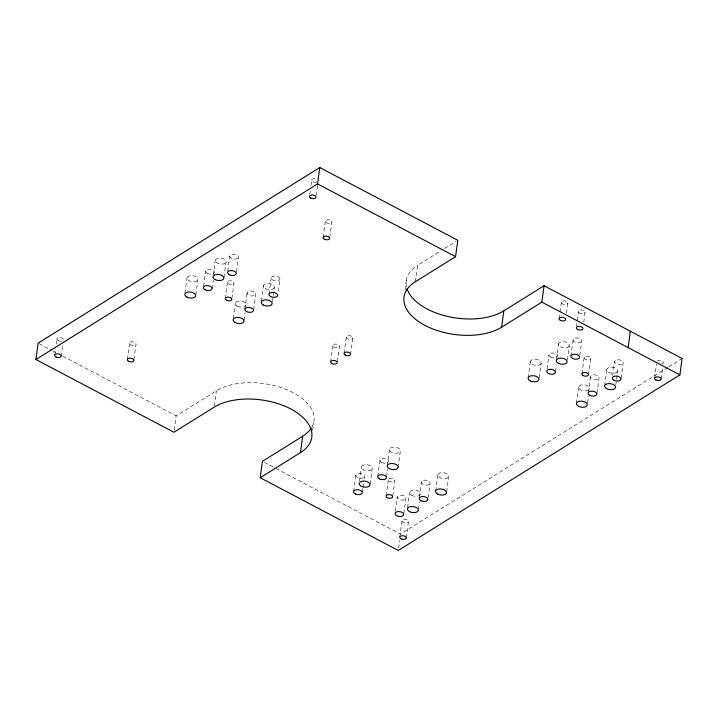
<?xml version="1.0" encoding="UTF-8"?>
<svg xmlns="http://www.w3.org/2000/svg" width="718" height="718" viewBox="0 0 718 718"><rect width="100%" height="100%" fill="white"/><g stroke="black" fill="none" stroke-linecap="round" stroke-linejoin="round"><path stroke-width="0.54" stroke-dasharray="3.59 2.69" d="M54.694 355.141L55.573 348.589M56.166 344.218L56.901 338.761M61.183 356.245L62.663 345.331M127.337 359.476L129.545 343.096M133.979 359.494L136.043 344.209A3.303 1.813 7.7 0 0 131.556 341.849A3.303 1.813 7.7 0 0 130.784 344.909A3.303 1.813 7.7 0 0 136.043 344.209M184.984 293.025L187.048 277.74M174.232 430.073L176.152 415.875L216.387 390.789A54.981 30.264 7.7 0 1 284.795 388.896A54.981 30.264 7.7 0 1 311.702 427.443M195.808 294.874L197.872 279.589A5.502 3.025 7.7 0 0 190.396 275.649A5.502 3.025 7.7 0 0 189.103 280.756A5.502 3.025 7.7 0 0 197.872 279.589M203.598 286.249L205.662 270.964M213.147 275.461L215.212 260.176M212.106 288.815L213.291 280.083M223.971 277.31L226.035 262.025A5.502 3.025 7.7 0 0 218.559 258.085A5.502 3.025 7.7 0 0 217.267 263.192A5.502 3.025 7.7 0 0 226.035 262.025M227.732 271.198L229.805 255.913M225.237 298.437L227.453 282.057M214.323 406.074L216.387 390.789M231.878 298.455L233.942 283.17A3.303 1.813 7.7 0 0 229.464 280.801A3.303 1.813 7.7 0 0 228.683 283.87A3.303 1.813 7.7 0 0 233.942 283.17M236.545 271.584L238.466 257.385A4.398 2.423 7.7 0 0 232.488 254.235A4.398 2.423 7.7 0 0 231.447 258.318A4.398 2.423 7.7 0 0 238.466 257.385M233.296 318.487L235.36 303.202M244.856 309.162L247.073 292.782M244.12 320.327L245.152 312.689M253.669 309.548L255.734 294.263A4.398 2.423 7.7 0 0 249.756 291.113A4.398 2.423 7.7 0 0 248.724 295.197A4.398 2.423 7.7 0 0 255.734 294.263M261.46 300.923L263.524 285.638M268.999 294.111L271.216 277.731M272.427 301.677L274.348 287.487A5.502 3.025 7.7 0 0 266.881 283.547A5.502 3.025 7.7 0 0 265.579 288.654A5.502 3.025 7.7 0 0 274.348 287.487M278.252 291.221L279.876 279.212A4.398 2.423 7.7 0 0 273.899 276.062A4.398 2.423 7.7 0 0 272.858 280.146A4.398 2.423 7.7 0 0 279.876 279.212M309.799 194.084L310.248 190.808M310.984 185.343L311.729 179.886M316.297 195.188L317.625 185.361M323.136 237.389L325.353 221.018M329.777 237.407L331.851 222.122A3.303 1.813 7.7 0 0 327.363 219.762A3.303 1.813 7.7 0 0 326.591 222.822A3.303 1.813 7.7 0 0 331.851 222.122M312.608 430.405L313.64 422.758M330.684 361.719L332.901 345.349M337.325 361.737L339.39 346.453A3.303 1.813 7.7 0 0 334.911 344.093A3.303 1.813 7.7 0 0 334.139 347.153A3.303 1.813 7.7 0 0 339.39 346.453M344.093 353.355L346.309 336.984M350.59 354.468L352.807 338.088A3.303 1.813 7.7 0 0 348.32 335.728A3.303 1.813 7.7 0 0 347.548 338.788A3.303 1.813 7.7 0 0 352.807 338.088M353.633 491.471L355.85 475.092M359.458 481.006L361.378 466.817M362.446 491.857L362.886 488.581M363.03 487.486L363.622 483.124M364.214 478.753L364.511 476.572A4.398 2.423 7.7 0 0 358.533 473.422A4.398 2.423 7.7 0 0 357.501 477.506A4.398 2.423 7.7 0 0 364.511 476.572M370.129 483.95L372.202 468.666A5.502 3.025 7.7 0 0 364.726 464.725A5.502 3.025 7.7 0 0 363.434 469.832A5.502 3.025 7.7 0 0 372.202 468.666M377.776 476.42L379.993 460.041M405.096 289.776L406.567 278.862M387.325 465.632L389.542 449.262M386.58 476.806L387.612 469.159M386.149 495.878L388.366 479.498M415.345 281.743L417.553 265.364L440.951 250.779M392.791 495.887L394.864 480.611A3.303 1.813 7.7 0 0 390.377 478.242A3.303 1.813 7.7 0 0 389.605 481.311A3.303 1.813 7.7 0 0 394.864 480.611M398.149 467.481L400.366 451.101A5.502 3.025 7.7 0 0 392.89 447.17A5.502 3.025 7.7 0 0 391.597 452.268A5.502 3.025 7.7 0 0 400.366 451.101M395.34 511.108L397.26 496.919M399.782 537.001L401.999 520.631M398.544 548.283L399.576 540.645M403.857 513.675L405.921 498.391A4.398 2.423 7.7 0 0 399.944 495.24A4.398 2.423 7.7 0 0 398.912 499.324A4.398 2.423 7.7 0 0 405.921 498.391M407.618 507.563L409.691 492.279M406.28 538.114L408.488 521.735A3.303 1.813 7.7 0 0 404.01 519.374A3.303 1.813 7.7 0 0 403.238 522.435A3.303 1.813 7.7 0 0 408.488 521.735M419.339 497.152L421.403 481.868M418.441 509.412L419.483 501.765M428.143 497.538L430.064 483.34A4.398 2.423 7.7 0 0 424.087 480.189A4.398 2.423 7.7 0 0 423.046 484.273A4.398 2.423 7.7 0 0 430.064 483.34M435.638 491.094L437.854 474.715M446.605 491.848L448.678 476.564A5.502 3.025 7.7 0 0 441.202 472.632A5.502 3.025 7.7 0 0 439.91 477.73A5.502 3.025 7.7 0 0 448.678 476.564M528.143 377.83L530.36 361.459M539.263 377.497L541.184 363.308A5.502 3.025 7.7 0 0 533.707 359.368A5.502 3.025 7.7 0 0 532.415 364.475A5.502 3.025 7.7 0 0 541.184 363.308M547.053 368.873L548.974 354.683M559.116 318.55L559.86 313.093M560.004 311.998L561.332 302.179M556.459 359.179L558.523 343.895M555.57 371.439L556.45 364.897M566.502 313.111L567.83 303.283A3.303 1.813 7.7 0 0 563.343 300.923A3.303 1.813 7.7 0 0 562.571 303.983A3.303 1.813 7.7 0 0 567.83 303.283M567.426 359.933L569.347 345.744A5.502 3.025 7.7 0 0 561.871 341.804A5.502 3.025 7.7 0 0 560.578 346.911A5.502 3.025 7.7 0 0 569.347 345.744M570.9 356.002L573.117 339.632M576.518 326.555L578.591 311.271M583.752 322.202L585.08 312.375A3.303 1.813 7.7 0 0 580.602 310.014A3.303 1.813 7.7 0 0 579.821 313.075A3.303 1.813 7.7 0 0 585.08 312.375M579.857 355.302L581.777 341.104A4.398 2.423 7.7 0 0 575.8 337.954A4.398 2.423 7.7 0 0 574.759 342.037A4.398 2.423 7.7 0 0 581.777 341.104M576.455 403.292L578.672 386.921M581.957 373.791L584.174 357.42M588.455 374.904L590.663 358.524A3.303 1.813 7.7 0 0 586.184 356.164A3.303 1.813 7.7 0 0 585.412 359.224A3.303 1.813 7.7 0 0 590.663 358.524M588.168 392.881L590.384 376.501M587.575 402.96L588.464 396.408M596.981 393.267L599.045 377.982A4.398 2.423 7.7 0 0 593.068 374.832A4.398 2.423 7.7 0 0 592.036 378.916A4.398 2.423 7.7 0 0 599.045 377.982M604.619 385.737L606.836 369.357M612.607 375.649L614.527 361.45M615.739 385.395L617.659 371.206A5.502 3.025 7.7 0 0 610.183 367.266A5.502 3.025 7.7 0 0 608.891 372.373A5.502 3.025 7.7 0 0 617.659 371.206M621.115 378.215L623.188 362.931A4.398 2.423 7.7 0 0 617.211 359.781A4.398 2.423 7.7 0 0 616.17 363.864A4.398 2.423 7.7 0 0 623.188 362.931M654.601 378.126L656.521 363.936M661.098 379.239L662.57 368.316M444.693 248.446L455.921 241.445M667.83 367.392L400.464 534.093L275.245 468.1M668.781 366.799L682.1 358.488M39.104 343.653L51.92 350.411M52.908 350.923L55.86 352.484M62.762 356.119L176.152 415.875M264.395 462.383L274.258 467.58M406.478 286.805A54.981 30.264 7.7 0 1 417.553 265.364M657.042 361.316A3.303 1.813 7.7 0 1 662.077 361.055A3.303 1.813 7.7 0 1 662.041 363.954M316.943 182.085A3.294 1.813 7.7 0 1 312.545 181.439A3.294 1.813 7.7 0 1 312.572 178.979A3.294 1.813 7.7 0 1 316.979 179.186M588.401 390.116A5.502 3.025 7.7 0 1 579.22 388.779A5.502 3.025 7.7 0 1 583.878 384.776A5.502 3.025 7.7 0 1 589.119 389.497M58.14 340.574A3.303 1.813 7.7 0 0 63.399 339.874A3.303 1.813 7.7 0 0 58.921 337.505A3.303 1.813 7.7 0 0 58.14 340.574M237.416 306.218A5.502 3.025 7.7 0 0 246.184 305.051A5.502 3.025 7.7 0 0 238.708 301.111A5.502 3.025 7.7 0 0 237.416 306.218M411.746 495.294A5.502 3.025 7.7 0 0 420.515 494.128A5.502 3.025 7.7 0 0 413.038 490.188A5.502 3.025 7.7 0 0 411.746 495.294M381.635 462.455A4.398 2.423 7.7 0 0 388.653 461.521A4.398 2.423 7.7 0 0 382.676 458.371A4.398 2.423 7.7 0 0 381.635 462.455M550.616 357.097A4.398 2.423 7.7 0 0 557.635 356.155A4.398 2.423 7.7 0 0 551.657 353.014A4.398 2.423 7.7 0 0 550.616 357.097M207.314 273.37A4.398 2.423 7.7 0 0 214.323 272.436A4.398 2.423 7.7 0 0 208.346 269.286A4.398 2.423 7.7 0 0 207.314 273.37"/><path stroke-width="1.08" d="M260.212 477.721L300.447 452.636A54.981 30.264 7.7 0 0 290.835 409A54.981 30.264 7.7 0 0 214.17 407.169L173.935 432.254L35.9 359.512L38.117 343.132L319.752 167.536L457.788 240.279L455.58 256.658L415.345 281.743A54.981 30.264 7.7 0 0 424.948 325.38A54.981 30.264 7.7 0 0 501.613 327.211L541.848 302.125L544.065 285.746L682.1 358.488L679.883 374.868L398.248 550.464L260.212 477.721L262.42 461.342L302.655 436.257A54.981 30.264 7.7 0 0 311.145 428.341M35.9 359.512L317.536 183.907L319.752 167.536M300.447 452.636L302.655 436.257M501.613 327.211L503.83 310.831L544.065 285.746M628.124 347.584L630.332 331.213M317.536 183.907L455.58 256.658M541.848 302.125L679.883 374.868M503.83 310.831A54.981 30.264 7.7 0 1 447.951 316.521A54.981 30.264 7.7 0 1 407.043 288.815M655.839 379.939A3.303 1.813 7.7 0 0 661.098 379.239A3.303 1.813 7.7 0 0 656.611 376.878A3.303 1.813 7.7 0 0 655.839 379.939M310.741 198.069A3.303 1.813 7.7 0 0 316.001 197.369A3.303 1.813 7.7 0 0 311.522 195.009A3.303 1.813 7.7 0 0 310.741 198.069M401.021 538.814A3.303 1.813 7.7 0 0 406.28 538.114A3.303 1.813 7.7 0 0 401.793 535.754A3.303 1.813 7.7 0 0 401.021 538.814M345.331 355.168A3.303 1.813 7.7 0 0 350.59 354.468A3.303 1.813 7.7 0 0 346.112 352.107A3.303 1.813 7.7 0 0 345.331 355.168M331.922 363.532A3.303 1.813 7.7 0 0 337.182 362.832A3.303 1.813 7.7 0 0 332.694 360.463A3.303 1.813 7.7 0 0 331.922 363.532M55.923 356.945A3.303 1.813 7.7 0 0 61.183 356.245A3.303 1.813 7.7 0 0 56.704 353.884A3.303 1.813 7.7 0 0 55.923 356.945M583.195 375.604A3.303 1.813 7.7 0 0 588.455 374.904A3.303 1.813 7.7 0 0 583.967 372.534A3.303 1.813 7.7 0 0 583.195 375.604M387.388 497.682A3.303 1.813 7.7 0 0 392.647 496.982A3.303 1.813 7.7 0 0 388.16 494.621A3.303 1.813 7.7 0 0 387.388 497.682M324.374 239.202A3.303 1.813 7.7 0 0 329.634 238.502A3.303 1.813 7.7 0 0 325.146 236.141A3.303 1.813 7.7 0 0 324.374 239.202M226.475 300.241A3.303 1.813 7.7 0 0 231.734 299.541A3.303 1.813 7.7 0 0 227.247 297.18A3.303 1.813 7.7 0 0 226.475 300.241M128.567 361.28A3.303 1.813 7.7 0 0 133.826 360.58A3.303 1.813 7.7 0 0 129.348 358.219A3.303 1.813 7.7 0 0 128.567 361.28M606.683 388.752A5.502 3.025 7.7 0 0 615.443 387.585A5.502 3.025 7.7 0 0 607.975 383.645A5.502 3.025 7.7 0 0 606.683 388.752M558.371 363.29A5.502 3.025 7.7 0 0 567.13 362.123A5.502 3.025 7.7 0 0 559.663 358.183A5.502 3.025 7.7 0 0 558.371 363.29M530.207 380.845A5.502 3.025 7.7 0 0 538.967 379.678A5.502 3.025 7.7 0 0 531.5 375.738A5.502 3.025 7.7 0 0 530.207 380.845M578.52 406.307A5.502 3.025 7.7 0 0 587.279 405.14A5.502 3.025 7.7 0 0 579.812 401.2A5.502 3.025 7.7 0 0 578.52 406.307M437.693 494.11A5.502 3.025 7.7 0 0 446.461 492.943A5.502 3.025 7.7 0 0 438.994 489.003A5.502 3.025 7.7 0 0 437.693 494.11M389.38 468.648A5.502 3.025 7.7 0 0 398.149 467.481A5.502 3.025 7.7 0 0 390.682 463.541A5.502 3.025 7.7 0 0 389.38 468.648M409.529 511.665A5.502 3.025 7.7 0 0 418.298 510.498A5.502 3.025 7.7 0 0 410.831 506.567A5.502 3.025 7.7 0 0 409.529 511.665M361.217 486.203A5.502 3.025 7.7 0 0 369.985 485.036A5.502 3.025 7.7 0 0 362.509 481.105A5.502 3.025 7.7 0 0 361.217 486.203M186.895 297.126A5.502 3.025 7.7 0 0 195.655 295.96A5.502 3.025 7.7 0 0 188.188 292.02A5.502 3.025 7.7 0 0 186.895 297.126M215.059 279.571A5.502 3.025 7.7 0 0 223.819 278.404A5.502 3.025 7.7 0 0 216.351 274.464A5.502 3.025 7.7 0 0 215.059 279.571M263.371 305.033A5.502 3.025 7.7 0 0 272.131 303.858A5.502 3.025 7.7 0 0 264.664 299.927A5.502 3.025 7.7 0 0 263.371 305.033M235.208 322.588A5.502 3.025 7.7 0 0 243.967 321.422A5.502 3.025 7.7 0 0 236.5 317.482A5.502 3.025 7.7 0 0 235.208 322.588M577.613 329.454A3.303 1.813 7.7 0 0 582.872 328.754A3.303 1.813 7.7 0 0 578.385 326.394A3.303 1.813 7.7 0 0 577.613 329.454M560.354 320.363A3.303 1.813 7.7 0 0 565.613 319.663A3.303 1.813 7.7 0 0 561.135 317.293A3.303 1.813 7.7 0 0 560.354 320.363M270.65 296.525A4.398 2.423 7.7 0 0 277.66 295.592A4.398 2.423 7.7 0 0 271.682 292.441A4.398 2.423 7.7 0 0 270.65 296.525M246.507 311.576A4.398 2.423 7.7 0 0 253.517 310.643A4.398 2.423 7.7 0 0 247.539 307.492A4.398 2.423 7.7 0 0 246.507 311.576M229.239 274.698A4.398 2.423 7.7 0 0 236.249 273.764A4.398 2.423 7.7 0 0 230.272 270.614A4.398 2.423 7.7 0 0 229.239 274.698M205.097 289.749A4.398 2.423 7.7 0 0 212.106 288.815A4.398 2.423 7.7 0 0 206.129 285.665A4.398 2.423 7.7 0 0 205.097 289.749M379.427 478.825A4.398 2.423 7.7 0 0 386.437 477.892A4.398 2.423 7.7 0 0 380.459 474.742A4.398 2.423 7.7 0 0 379.427 478.825M420.838 500.652A4.398 2.423 7.7 0 0 427.847 499.719A4.398 2.423 7.7 0 0 421.87 496.569A4.398 2.423 7.7 0 0 420.838 500.652M396.695 515.703A4.398 2.423 7.7 0 0 403.704 514.77A4.398 2.423 7.7 0 0 397.727 511.62A4.398 2.423 7.7 0 0 396.695 515.703M355.284 493.876A4.398 2.423 7.7 0 0 362.294 492.943A4.398 2.423 7.7 0 0 356.316 489.793A4.398 2.423 7.7 0 0 355.284 493.876M572.551 358.417A4.398 2.423 7.7 0 0 579.561 357.483A4.398 2.423 7.7 0 0 573.583 354.333A4.398 2.423 7.7 0 0 572.551 358.417M548.408 373.468A4.398 2.423 7.7 0 0 555.418 372.534A4.398 2.423 7.7 0 0 549.441 369.384A4.398 2.423 7.7 0 0 548.408 373.468M589.819 395.295A4.398 2.423 7.7 0 0 596.829 394.361A4.398 2.423 7.7 0 0 590.851 391.211A4.398 2.423 7.7 0 0 589.819 395.295M613.962 380.244A4.398 2.423 7.7 0 0 620.971 379.31A4.398 2.423 7.7 0 0 614.994 376.16A4.398 2.423 7.7 0 0 613.962 380.244"/></g></svg>
